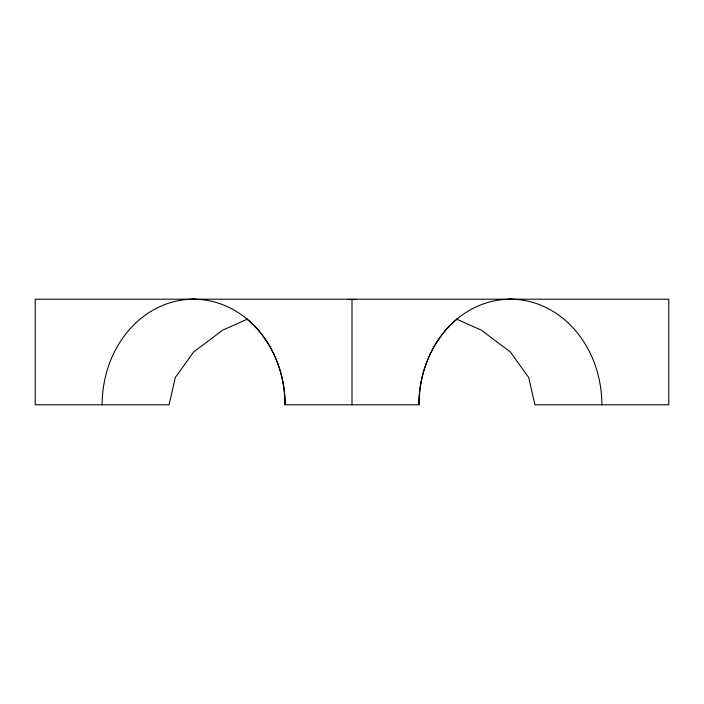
<?xml version="1.0" encoding="UTF-8"?>
<svg xmlns="http://www.w3.org/2000/svg" width="704" height="704" viewBox="0 0 704 704"><rect width="100%" height="100%" fill="white"/><g stroke="black" fill="none" stroke-linecap="round" stroke-linejoin="round"><path stroke-width="1.06" d="M247.588 319.088L222.666 330.132L193.6 352L175.331 377.467L169.092 404.8L35.2 404.8L35.2 299.2L668.8 299.2L668.8 404.8L534.908 404.8L528.669 377.467L510.4 352L481.334 330.132L456.412 319.088M347.697 299.526L356.303 299.526M102.15 404.8A105.6 91.45 90 0 1 193.6 299.2A105.6 91.45 90 0 1 285.05 404.8L418.95 404.8A105.6 91.45 -90 0 1 510.4 299.2A105.6 91.45 -90 0 1 601.85 404.8M352 299.2L352 404.8M418.95 404.8A105.6 91.45 90 0 1 457.961 318.287M508.244 299.226A105.6 91.45 90 0 1 512.556 299.226M246.039 318.287A105.6 91.45 -90 0 1 285.05 404.8M191.444 299.226A105.6 91.45 -90 0 1 195.756 299.226"/></g></svg>
